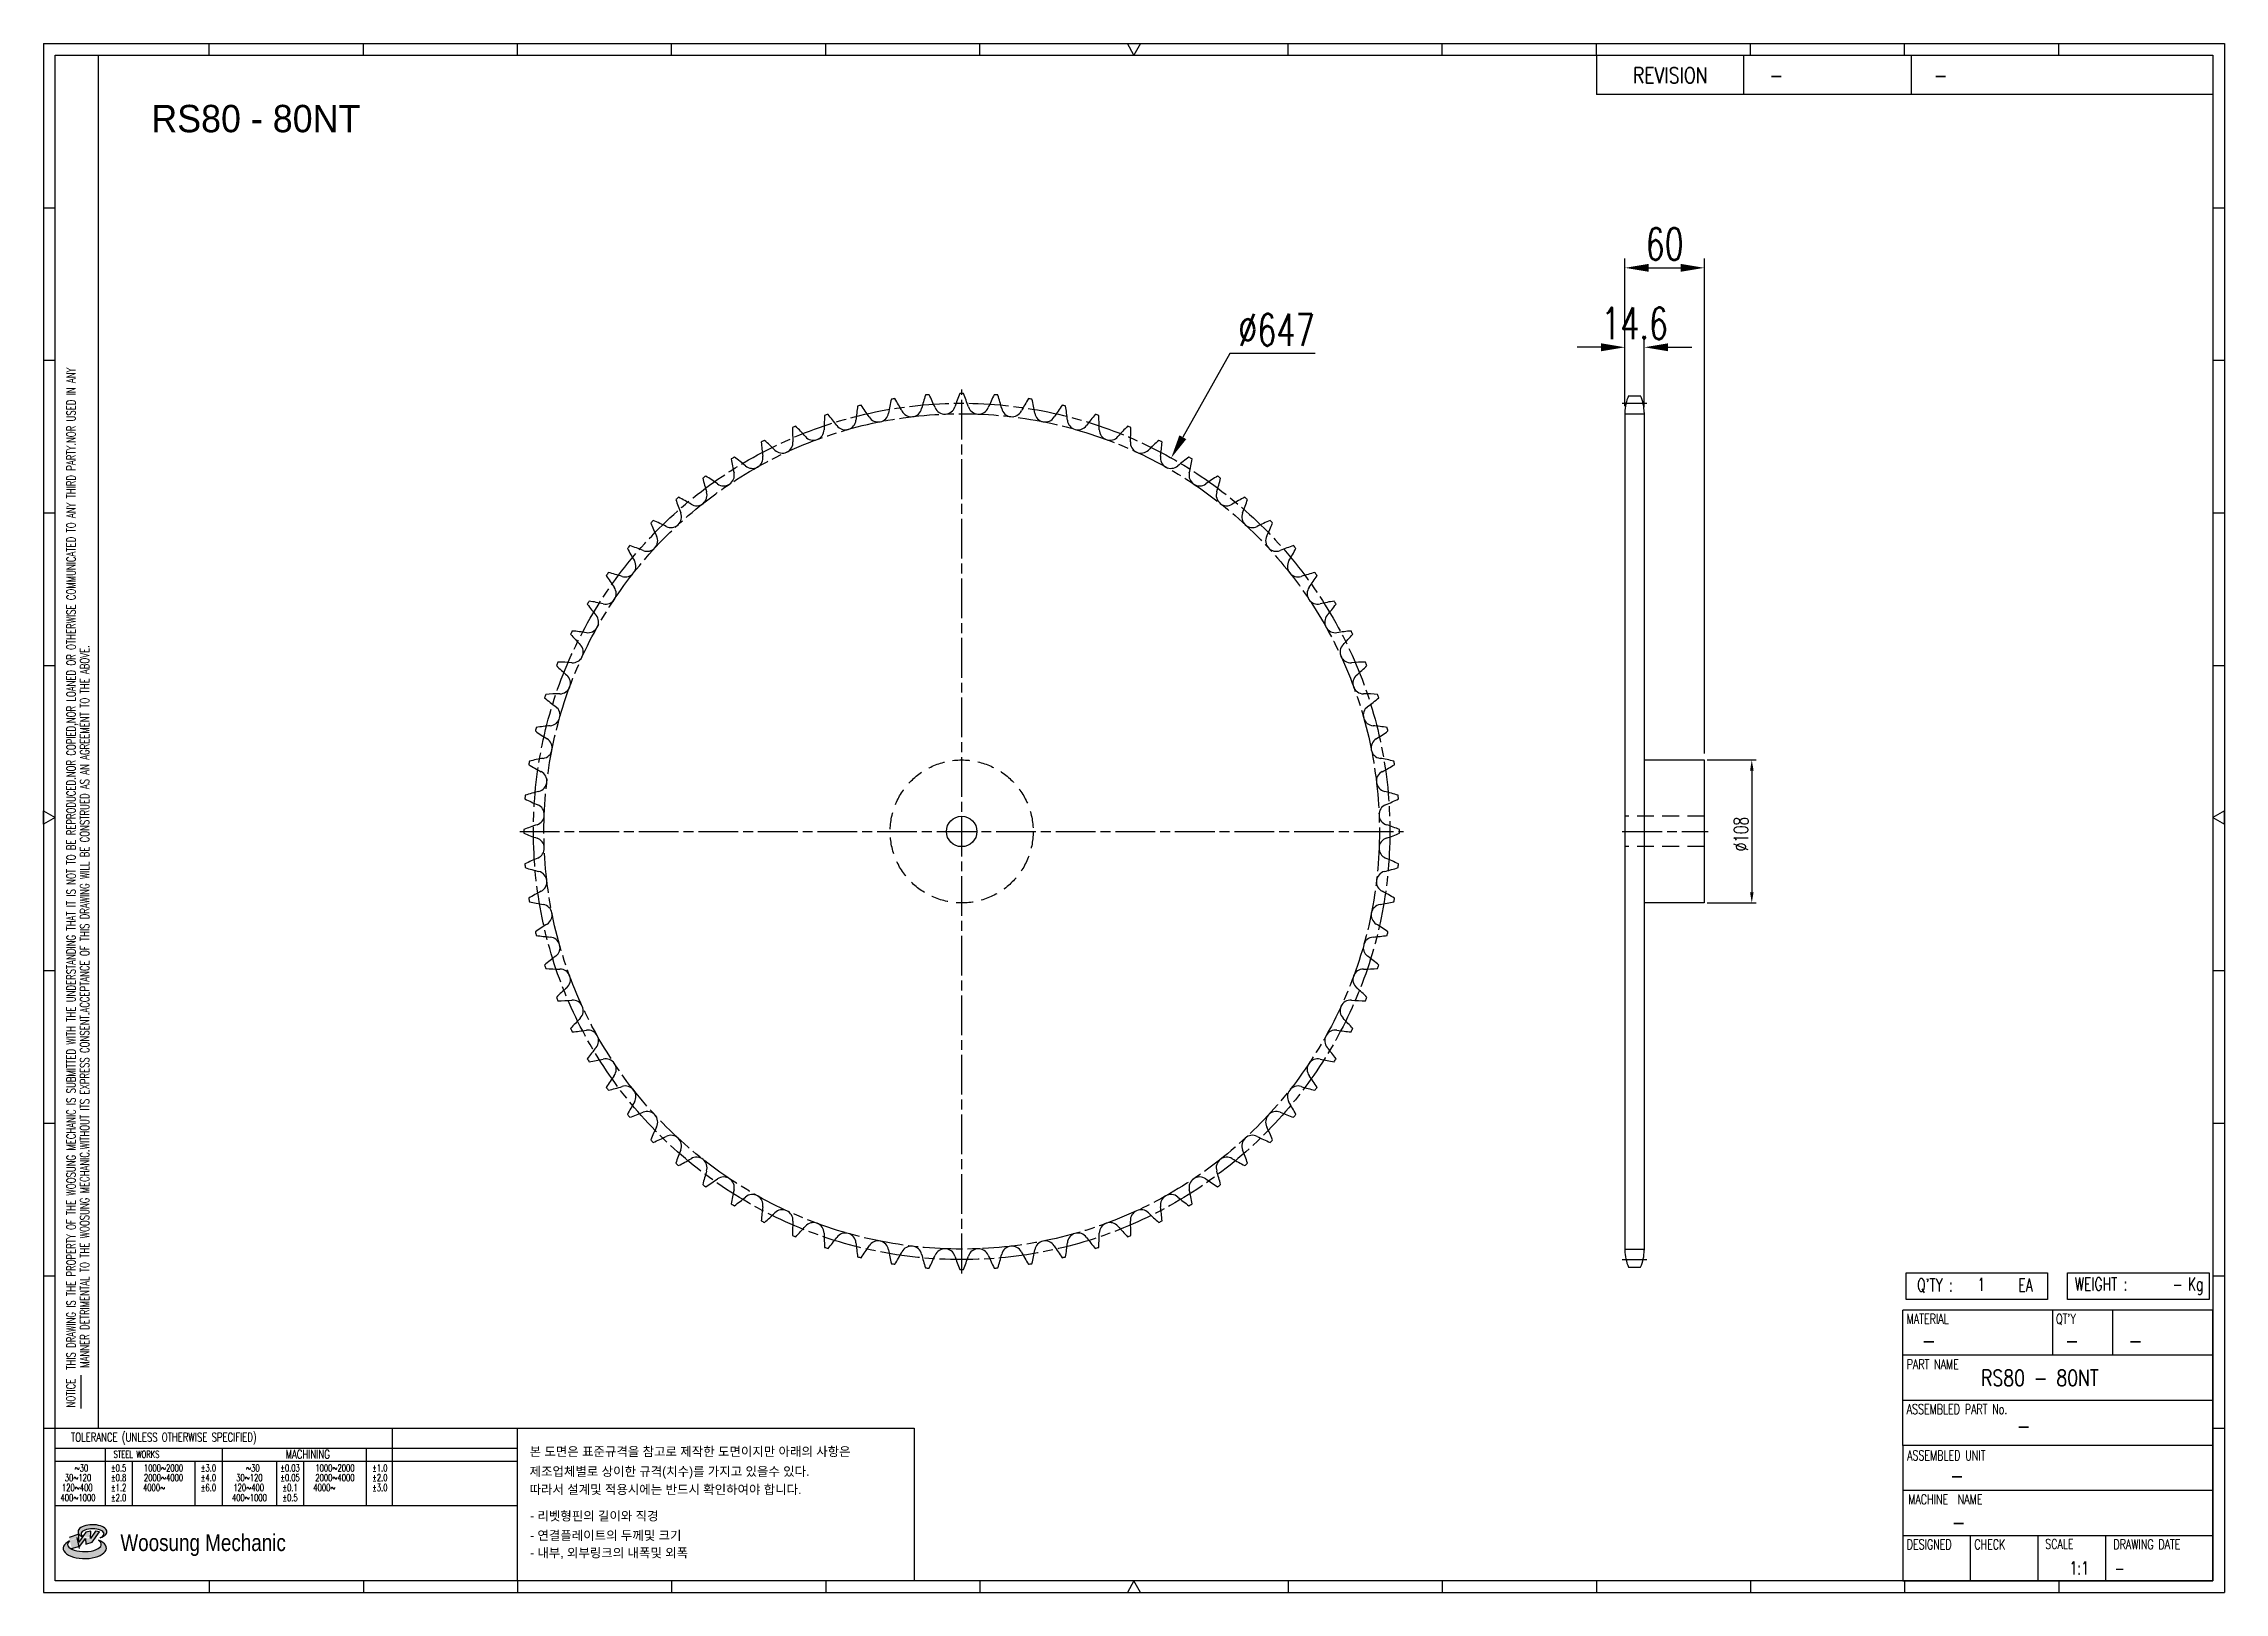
# Model space of a CAD drawing. Header units: millimetres. Extents: x 26814 to 28462, y 33 to 1203.
import ezdxf
from ezdxf.enums import TextEntityAlignment as Align

# ---------------------------------------------------------------- set-up
doc = ezdxf.new("R2010")
doc.units = ezdxf.units.MM
for name, pattern in [('AM_ISO08W050', [18, 12, -1.5, 3, -1.5]), ('AM_ISO08W050x2', [9, 6, -0.75, 1.5, -0.75]), ('HIDDEN', [9.525, 6.35, -3.175])]:
    doc.linetypes.add(name, pattern=pattern)
doc.layers.get('Defpoints').update_dxf_attribs({"color": 80})
doc.layers.add('CL2', color=4, linetype='AM_ISO08W050', lineweight=25)
for name, color, linetype in [('HL', 2, 'HIDDEN'), ('LOGO', 7, 'Continuous'), ('S-DIM', 7, 'Continuous'), ('TITLE', 7, 'Continuous')]:
    doc.layers.add(name, color=color, linetype=linetype)
doc.styles.add('HAN', font='ROMANS.shx', dxfattribs={"width": 0.7, "bigfont": 'whgtxt.shx'})
doc.styles.add('HKD_ST2', font='romans.shx', dxfattribs={"width": 0.7, "height": 4, "bigfont": '@extfont2.shx'})
doc.styles.add('HSG', font='SIMPLEX.shx', dxfattribs={"width": 0.7, "bigfont": 'HSG.shx'})
doc.styles.add('MtXpl_', font='Gulim.ttf')
doc.styles.add('SLDTEXTSTYLE4', font='arial.ttf', dxfattribs={"width": 0.8})
doc.dimstyles.new('APP23', dxfattribs={"dimscale": 4.5, "dimtxt": 2.4, "dimasz": 1.8, "dimexe": 0.7, "dimexo": 0.5, "dimgap": 0.6, "dimtad": 1, "dimtoh": 1, "dimdec": 1, "dimrnd": 0.01, "dimzin": 9, "dimdsep": 46, "dimtxsty": 'HSG', "dimcen": 0, "dimclrd": 1, "dimclre": 1, "dimclrt": 256, "dimazin": 2, "dimtp": 1, "dimtm": 1, "dimtfac": 0.5, "dimtdec": 1, "dimtix": 1, "dimtofl": 0, "dimtmove": 0, "dimatfit": 3, "dimfxl": 0, "dimtvp": 1, "dimtolj": 2, "dimlwd": -1, "dimlwe": -1, "dimarcsym": 0})
doc.dimstyles.new('APP36', dxfattribs={"dimscale": 10, "dimtxt": 2.4, "dimasz": 1.8, "dimexe": 0.7, "dimexo": 0.5, "dimgap": 0.6, "dimtad": 1, "dimtoh": 1, "dimdec": 1, "dimrnd": 0.01, "dimzin": 9, "dimdsep": 46, "dimtxsty": 'HSG', "dimcen": 0, "dimclrd": 1, "dimclre": 1, "dimclrt": 256, "dimazin": 2, "dimtp": 1, "dimtm": 1, "dimtfac": 0.5, "dimtdec": 1, "dimtofl": 0, "dimtmove": 0, "dimatfit": 3, "dimfxl": 0, "dimtvp": 1, "dimtolj": 2, "dimlwd": -1, "dimlwe": -1, "dimarcsym": 0})

# ---------------------------------------------------------------- blocks, each defined once
blk = doc.blocks.new('MASTER')
at = {"layer": 'LOGO'}
h = blk.add_hatch(color=10, dxfattribs=at)
h.paths.add_polyline_path([(1.544, 35.177), (1.554, 34.966), (1.779, 35.034), (2.054, 35.422), (1.908, 35.446), (1.728, 35.167), (1.741, 35.439), (1.547, 35.405), (1.292, 35.041), (1.295, 35.33), (0.943, 35.208), (1.03, 34.8), (1.336, 34.885)])
edge = h.paths.add_edge_path()
edge.add_ellipse((1.795, 35.421), major_axis=(-0.53, 0), ratio=0.487785, start_angle=122.36065, end_angle=403.39574)
edge.add_line((1.411, 35.244), (1.419, 35.261))
edge.add_ellipse((1.798, 35.344), major_axis=(-0.423, 0), ratio=0.444396, start_angle=131.58977, end_angle=386.19408, ccw=False)
edge = h.paths.add_edge_path()
edge.add_ellipse((1.512, 34.815), major_axis=(-0.793, 0), ratio=0.480113, start_angle=314.67633, end_angle=590.85213)
edge.add_ellipse((1.501, 34.958), major_axis=(-0.62, 0), ratio=0.43311, start_angle=331.7024, end_angle=574.42495, ccw=False)
at = {"color": 140}
for p, q in [((0, 90.118), (80.15, 90.118)), ((0, 90.118), (0, 33.191)), ((80.15, 90.118), (80.15, 33.191)), ((57.068, 89.693), (57.068, 88.246)), ((62.47, 89.693), (62.47, 88.246)), ((68.635, 89.693), (68.635, 88.246)), ((79.725, 88.246), (57.068, 88.246)), ((68.449, 43.961), (68.449, 44.936)), ((68.449, 44.936), (73.654, 44.936)), ((73.654, 44.936), (73.654, 43.961)), ((74.39, 43.961), (74.39, 44.936)), ((74.39, 44.936), (79.595, 44.936)), ((79.595, 44.936), (79.595, 43.961)), ((68.336, 38.59), (68.336, 43.563)), ((79.725, 43.563), (68.336, 43.563)), ((73.654, 43.961), (68.449, 43.961)), ((73.827, 43.563), (73.827, 41.905)), ((79.595, 43.961), (74.39, 43.961)), ((76.037, 43.563), (76.037, 41.905)), ((79.725, 38.59), (79.725, 43.563)), ((79.725, 41.905), (68.336, 41.905)), ((79.725, 40.248), (68.336, 40.248)), ((68.336, 38.59), (68.336, 33.616)), ((79.725, 38.59), (68.336, 38.59)), ((79.725, 33.616), (79.725, 38.59)), ((79.725, 36.932), (68.336, 36.932)), ((79.725, 35.274), (68.336, 35.274)), ((70.822, 33.616), (70.822, 35.274)), ((73.309, 33.616), (73.309, 35.274)), ((75.796, 33.616), (75.796, 35.274)), ((0, 33.191), (80.15, 33.191)), ((68.336, 33.616), (79.725, 33.616))]:
    blk.add_line(p, q, dxfattribs=at)
for p, q in [((6.089, 89.693), (6.089, 90.118)), ((11.753, 89.693), (11.753, 90.118)), ((17.418, 89.693), (17.418, 90.118)), ((23.082, 89.693), (23.082, 90.118)), ((28.746, 89.693), (28.746, 90.118)), ((34.411, 89.693), (34.411, 90.118)), ((45.739, 89.693), (45.739, 90.118)), ((51.404, 89.693), (51.404, 90.118)), ((57.068, 89.693), (57.068, 90.118)), ((62.732, 89.693), (62.732, 90.118)), ((68.397, 89.693), (68.397, 90.118)), ((74.061, 89.693), (74.061, 90.118)), ((0, 84.085), (0.425, 84.085)), ((79.725, 84.085), (80.15, 84.085)), ((0, 78.478), (0.425, 78.478)), ((79.725, 78.478), (80.15, 78.478)), ((0, 72.87), (0.425, 72.87)), ((79.725, 72.87), (80.15, 72.87)), ((0, 67.262), (0.425, 67.262)), ((79.725, 67.262), (80.15, 67.262)), ((0, 56.047), (0.425, 56.047)), ((79.725, 56.047), (80.15, 56.047)), ((0, 50.439), (0.425, 50.439)), ((79.725, 50.439), (80.15, 50.439)), ((0, 44.832), (0.425, 44.832)), ((79.725, 44.832), (80.15, 44.832)), ((1.377, 39.947), (1.377, 41.174)), ((0, 39.224), (0.425, 39.224)), ((79.725, 39.224), (80.15, 39.224)), ((6.089, 33.616), (6.089, 33.191)), ((11.753, 33.616), (11.753, 33.191)), ((17.418, 33.616), (17.418, 33.191)), ((23.082, 33.616), (23.082, 33.191)), ((28.746, 33.616), (28.746, 33.191)), ((34.411, 33.616), (34.411, 33.191)), ((45.739, 33.616), (45.739, 33.191)), ((51.404, 33.616), (51.404, 33.191)), ((57.068, 33.616), (57.068, 33.191)), ((62.732, 33.616), (62.732, 33.191)), ((68.397, 33.616), (68.397, 33.191)), ((74.061, 33.616), (74.061, 33.191))]:
    blk.add_line(p, q)
at = {"color": 2}
for p, q in [((2.017, 39.224), (2.017, 89.693)), ((0.425, 39.224), (17.418, 39.224)), ((0.425, 38.487), (17.418, 38.487)), ((2.257, 38.487), (2.257, 36.382)), ((6.557, 38.5), (6.557, 36.382)), ((11.857, 38.487), (11.857, 36.382)), ((12.816, 39.224), (12.816, 36.382)), ((17.418, 33.616), (17.418, 39.224)), ((0.425, 38.012), (17.418, 38.012)), ((3.257, 38.012), (3.257, 36.382)), ((5.557, 38.012), (5.557, 36.382)), ((8.557, 38.012), (8.557, 36.382)), ((9.557, 38.026), (9.557, 36.382)), ((0.425, 36.382), (17.418, 36.382))]:
    blk.add_line(p, q, dxfattribs=at)
for points in [[(40.075, 89.693), (39.83, 90.118), (40.32, 90.118)], [(0.425, 61.679), (0, 61.433), (0, 61.924)], [(79.725, 61.679), (80.15, 61.433), (80.15, 61.924)], [(40.075, 33.616), (39.83, 33.191), (40.32, 33.191)]]:
    blk.add_lwpolyline(points, close=True)
at = {"color": 140}
blk.add_lwpolyline([(0.425, 89.693), (79.725, 89.693), (79.725, 33.616), (0.425, 33.616)], close=True, dxfattribs=at)
at = {"layer": 'LOGO'}
for p, q in [((1.295, 35.33), (0.943, 35.208)), ((1.547, 35.405), (1.292, 35.041)), ((1.292, 35.041), (1.295, 35.33)), ((1.741, 35.439), (1.547, 35.405)), ((1.908, 35.446), (1.728, 35.167)), ((1.728, 35.167), (1.741, 35.439)), ((1.779, 35.034), (2.054, 35.422)), ((2.054, 35.422), (1.908, 35.446)), ((1.03, 34.8), (1.336, 34.885)), ((1.224, 35.208), (1.311, 34.8)), ((1.224, 35.208), (1.224, 35.208)), ((1.336, 34.885), (1.544, 35.177)), ((1.419, 35.261), (1.411, 35.244)), ((1.544, 35.177), (1.554, 34.966)), ((1.554, 34.966), (1.779, 35.034))]:
    blk.add_line(p, q, dxfattribs=at)
for centre, major_axis, ratio, start_param, end_param in [((1.795, 35.421), (-0.53, 0), 0.487785, 2.135596, 7.040584), ((1.798, 35.344), (-0.423, 0), 0.444396, 2.296675, 6.740358), ((1.512, 34.815), (-0.793, 0), 0.480113, 5.492138, 10.312315), ((1.501, 34.958), (-0.62, 0), 0.43311, 5.789299, 10.025607)]:
    blk.add_ellipse(centre, major_axis=major_axis, ratio=ratio, start_param=start_param, end_param=end_param, dxfattribs=at)
for s, height, style, width, p in [('REVISION', 0.5806, 'HAN', 0.8, (58.415, 88.664)), ('-', 0.581, 'HAN', 0.8, (63.426, 88.664)), ('-', 0.581, 'HAN', 0.8, (69.468, 88.664)), ("Q'TY : ", 0.4746, 'HKD_ST2', 0.7, (68.857, 44.253)), ('1', 0.475, 'HKD_ST2', 0.7, (71.071, 44.275)), ('EA', 0.4746, 'HKD_ST2', 0.7, (72.578, 44.253)), ('WEIGHT : ', 0.4746, 'HKD_ST2', 0.7, (74.65, 44.286)), ('Kg', 0.4746, 'HKD_ST2', 0.7, (78.807, 44.286)), ('-', 0.581, 'HAN', 0.8, (69.029, 42.157)), ('-', 0.581, 'HAN', 0.8, (74.289, 42.157)), ('-', 0.581, 'HAN', 0.8, (76.623, 42.157)), ('-', 0.581, 'HAN', 0.8, (72.515, 39.013)), ('-', 0.581, 'HAN', 0.8, (70.067, 37.189)), ('-', 0.581, 'HAN', 0.8, (70.126, 35.48)), ('1:1', 0.4746, 'HKD_ST2', 0.7, (74.458, 33.848)), ('-', 0.475, 'HKD_ST2', 0.7, (76.112, 33.837))]:
    blk.add_text(s, height=height, dxfattribs=dict(style=style, width=width)).set_placement(p)
at = {"color": 6, "style": 'HKD_ST2', "width": 0.7}
for s, p in [(' THIS DRAWING IS THE PROPERTY OF THE WOOSUNG MECHANIC IS SUBMITTED WITH THE UNDERSTANDING THAT IT IS NOT TO BE REPRODUCED.NOR COPIED,NOR LOANED OR OTHERWISE COMMUNICATED TO ANY THIRD PARTY.NOR USED IN ANY', (1.173, 41.217)), ('MANNER DETRIMENTAL TO THE WOOSUNG MECHANIC.WITHOUT ITS EXPRESS CONSENT.ACCEPTANCE OF THIS DRAWING WILL BE CONSTRUED AS AN AGREEMENT TO THE ABOVE.', (1.672, 41.447))]:
    blk.add_text(s, height=0.326266, rotation=90, dxfattribs=at).set_placement(p)
at = {"style": 'HKD_ST2', "width": 0.7}
blk.add_text('-', height=0.475, dxfattribs=at).set_placement((78.613, 44.286), align=Align.RIGHT)
at = {"color": 254, "style": 'HKD_ST2', "width": 0.7}
for s, height, p in [('MATERIAL', 0.3651, (68.474, 43.425)), ("QT'Y", 0.3651, (73.965, 43.425)), ('PART NAME', 0.3651, (68.474, 41.756)), ('ASSEMBLED PART No.', 0.36511, (68.474, 40.109)), ('ASSEMBLED UNIT', 0.36511, (68.49, 38.408)), ('MACHINE  NAME', 0.36511, (68.532, 36.794)), ('DESIGNED', 0.3651, (68.474, 35.136)), ('CHECK', 0.3651, (70.961, 35.136)), ('SCALE', 0.3651, (73.566, 35.153)), ('DRAWING DATE', 0.36511, (76.071, 35.141))]:
    blk.add_text(s, height=height, dxfattribs=at).set_placement(p, align=Align.TOP_LEFT)
at = {"style": 'HKD_ST2', "width": 0.7}
blk.add_text('NOTICE', height=0.3263, rotation=90, dxfattribs=at).set_placement((1.163, 39.988))
blk.add_text('TOLERANCE (UNLESS OTHERWISE SPECIFIED)', height=0.32627, dxfattribs=at).set_placement((4.417, 38.896), align=Align.MIDDLE_CENTER)
at = {"color": 4, "style": 'HKD_ST2', "width": 0.7}
for s, height, p in [('%%12630', 0.261, (1.389, 37.762)), ('1000%%1262000', 0.26101, (4.407, 37.762)), ('%%12630', 0.261, (7.689, 37.762)), ('1000%%1262000', 0.26101, (10.707, 37.762)), ('120%%126400', 0.26101, (1.237, 37.045)), ('30%%126120', 0.261, (1.263, 37.411)), ('4000%%126', 0.261, (4.061, 37.045)), ('2000%%1264000', 0.26101, (4.407, 37.411)), ('120%%126400', 0.26101, (7.537, 37.045)), ('30%%126120', 0.261, (7.563, 37.411)), ('4000%%126', 0.261, (10.321, 37.045)), ('2000%%1264000', 0.26101, (10.707, 37.411)), ('400%%1261000', 0.26101, (1.263, 36.67)), ('400%%1261000', 0.26101, (7.563, 36.67))]:
    blk.add_text(s, height=height, dxfattribs=at).set_placement(p, align=Align.MIDDLE_CENTER)
for s, height, p in [('%%P0.5', 0.261, (2.757, 37.762)), ('STEEL WORKS', 0.26101, (3.416, 38.268)), ('%%P3.0', 0.261, (6.057, 37.762)), ('%%P0.03', 0.261, (9.057, 37.762)), ('MACHINING', 0.3263, (9.707, 38.27)), ('%%P1.0', 0.261, (12.357, 37.762)), ('%%P0.8', 0.261, (2.757, 37.411)), ('%%P1.2', 0.261, (2.757, 37.045)), ('%%P4.0', 0.261, (6.057, 37.411)), ('%%P6.0', 0.261, (6.057, 37.045)), ('%%P0.05', 0.261, (9.057, 37.411)), ('%%P0.1', 0.261, (9.057, 37.045)), ('%%P2.0', 0.261, (12.357, 37.411)), ('%%P3.0', 0.261, (12.357, 37.045)), ('%%P2.0', 0.261, (2.757, 36.67)), ('%%P0.5', 0.261, (9.057, 36.67))]:
    blk.add_text(s, height=height, dxfattribs=at).set_placement(p, align=Align.MIDDLE)
at = {"color": 1, "style": 'SLDTEXTSTYLE4', "width": 0.8}
blk.add_text('Woosung Mechanic', height=0.61957, dxfattribs=at).set_placement((2.822, 34.711))
blk = doc.blocks.new('*D3')
at = {"layer": 'Defpoints', "color": 0, "transparency": 16777216}
for p in [(28023.4, 973.3), (28008.8, 923.9), (28023.4, 923.1)]:
    blk.add_point(p, dxfattribs=at)
at = {"layer": 'S-DIM', "color": 1, "transparency": 16777216}
for p, q in [((27990.8, 973.3), (27972.8, 973.3)), ((28008.8, 928.9), (28008.8, 980.3)), ((28023.4, 928.1), (28023.4, 980.3)), ((28041.4, 973.3), (28059.4, 973.3))]:
    blk.add_line(p, q, dxfattribs=at)
for points in [[(27990.8, 976.3), (27990.8, 970.3), (28008.8, 973.3)], [(28041.4, 976.3), (28041.4, 970.3), (28023.4, 973.3)]]:
    blk.add_solid(points, dxfattribs=at)
at = {"layer": 'S-DIM', "transparency": 16777216, "insert": (28016.1, 991.3), "char_height": 24, "attachment_point": 5, "style": 'HSG'}
blk.add_mtext('\\A2;14.6', dxfattribs=at)
blk = doc.blocks.new('*D4')
at = {"layer": 'Defpoints', "color": 0, "transparency": 16777216}
for p in [(28068.8, 1033.3), (28008.8, 923.9), (28068.8, 661.5)]:
    blk.add_point(p, dxfattribs=at)
at = {"layer": 'S-DIM', "color": 1, "transparency": 16777216}
for p, q in [((28008.8, 928.9), (28008.8, 1040.3)), ((28068.8, 666.5), (28068.8, 1040.3)), ((28026.8, 1033.3), (28050.8, 1033.3))]:
    blk.add_line(p, q, dxfattribs=at)
for points in [[(28026.8, 1036.3), (28026.8, 1030.3), (28008.8, 1033.3)], [(28050.8, 1036.3), (28050.8, 1030.3), (28068.8, 1033.3)]]:
    blk.add_solid(points, dxfattribs=at)
at = {"layer": 'S-DIM', "transparency": 16777216, "insert": (28038.8, 1051.3), "char_height": 24, "attachment_point": 5, "style": 'HSG'}
blk.add_mtext('\\A2;60', dxfattribs=at)
blk = doc.blocks.new('*D5')
at = {"layer": 'Defpoints', "color": 0, "transparency": 16777216}
for p in [(27666, 889.6), (27349.5, 325.4)]:
    blk.add_point(p, dxfattribs=at)
at = {"layer": 'S-DIM', "color": 1, "transparency": 16777216}
for p, q in [((27710.3, 968.5), (27674.8, 905.3)), ((27774.7, 968.5), (27710.3, 968.5))]:
    blk.add_line(p, q, dxfattribs=at)
blk.add_solid([(27672.2, 906.8), (27677.4, 903.9), (27666, 889.6)], dxfattribs=at)
at = {"layer": 'S-DIM', "transparency": 16777216, "insert": (27745.5, 986.5), "char_height": 24, "attachment_point": 5, "style": 'HSG'}
blk.add_mtext('\\A2;∅647', dxfattribs=at)
blk = doc.blocks.new('*D2')
at = {"layer": 'Defpoints', "color": 0, "transparency": 16777216}
for p in [(28068.8, 661.5), (28068.8, 553.5), (28104.6, 553.5)]:
    blk.add_point(p, dxfattribs=at)
at = {"layer": 'S-DIM', "color": 1, "transparency": 16777216}
for p, q in [((28071, 661.5), (28107.8, 661.5)), ((28104.6, 653.4), (28104.6, 561.6)), ((28071, 553.5), (28107.8, 553.5))]:
    blk.add_line(p, q, dxfattribs=at)
for points in [[(28103.3, 653.4), (28106, 653.4), (28104.6, 661.5)], [(28103.3, 561.6), (28106, 561.6), (28104.6, 553.5)]]:
    blk.add_solid(points, dxfattribs=at)
at = {"layer": 'S-DIM', "transparency": 16777216, "insert": (28096.5, 605.5), "char_height": 10.8, "attachment_point": 5, "rotation": 90, "style": 'HSG'}
blk.add_mtext('\\A2;%%c108', dxfattribs=at)

msp = doc.modelspace()

# ---------------------------------------------------------------- linework, layer by layer
for p, q in [((28008.76, 923.9), (28008.76, 291.11)), ((28011.56, 936.6), (28020.56, 936.6)), ((28023.36, 923.9), (28023.36, 291.11)), ((28023.36, 661.51), (28068.76, 661.51)), ((28068.76, 661.51), (28068.76, 553.51)), ((28068.76, 553.51), (28023.36, 553.51)), ((28011.56, 278.41), (28020.56, 278.41))]:
    msp.add_line(p, q)
at = {"color": 140}
msp.add_lwpolyline([(27172.21, 156.61), (27471.89, 156.61), (27471.89, 41.35), (27172.21, 41.35)], close=True, dxfattribs=at)
msp.add_circle((27507.73, 607.51), 11.5)
for centre, radius, start, end in [((27507.73, 607.51), 330.86, 107.76211, 108.23789), ((27287.52, 821.64), 156.26, 36.3125, 40.24475), ((27583.6, 905.14), 156.26, 171.25525, 175.1875), ((27507.73, 607.51), 330.86, 103.26211, 103.73789), ((27305, 838.26), 156.26, 31.8125, 35.74475), ((27444.6, 924.86), 8.02, 211.8125, 350.6875), ((27606.71, 898.27), 156.26, 166.75525, 170.6875), ((27507.73, 607.51), 330.86, 98.76211, 99.23789), ((27323.73, 853.45), 156.26, 27.3125, 31.24475), ((27469.69, 928.83), 8.02, 207.3125, 346.1875), ((27629.22, 889.61), 156.26, 162.25525, 166.1875), ((27507.73, 607.51), 330.86, 94.26211, 94.73789), ((27343.59, 867.13), 156.26, 22.8125, 26.74475), ((27495.02, 930.82), 8.02, 202.8125, 341.6875), ((27650.98, 879.21), 156.26, 157.75525, 161.6875), ((27507.73, 607.51), 330.86, 89.76211, 90.23789), ((27364.47, 879.21), 156.26, 18.3125, 22.24475), ((27520.43, 930.82), 8.02, 198.3125, 337.1875), ((27671.86, 867.13), 156.26, 153.25525, 157.1875), ((27507.73, 607.51), 330.86, 85.26211, 85.73789), ((27386.23, 889.61), 156.26, 13.8125, 17.74475), ((27545.76, 928.83), 8.02, 193.8125, 332.6875), ((27691.72, 853.45), 156.26, 148.75525, 152.6875), ((27507.73, 607.51), 330.86, 80.76211, 81.23789), ((27408.74, 898.27), 156.26, 9.3125, 13.24475), ((27570.85, 924.86), 8.02, 189.3125, 328.1875), ((27710.45, 838.26), 156.26, 144.25525, 148.1875), ((27507.73, 607.51), 330.86, 76.26211, 76.73789), ((27431.85, 905.14), 156.26, 4.8125, 8.74475), ((27727.93, 821.64), 156.26, 139.75525, 143.6875), ((27507.73, 607.51), 330.86, 71.76211, 72.23789), ((28038.96, 923.9), 30.2, 155.13196, 180), ((27993.16, 923.9), 30.2, 0, 24.86804), ((27507.73, 607.51), 330.86, 112.26211, 112.73789), ((27536.1, 913.35), 156.26, 180.25525, 184.1875), ((27271.4, 803.7), 156.26, 40.8125, 44.74475), ((27395.73, 911.07), 8.02, 220.8125, 359.6875), ((27560.01, 910.18), 156.26, 175.75525, 179.6875), ((27419.9, 918.92), 8.02, 216.3125, 355.1875), ((27595.55, 918.92), 8.02, 184.8125, 323.6875), ((27455.44, 910.18), 156.26, 0.3125, 4.24475), ((27619.72, 911.07), 8.02, 180.3125, 319.1875), ((27744.05, 803.7), 156.26, 135.25525, 139.1875), ((27507.73, 607.51), 330.86, 67.26211, 67.73789), ((27479.35, 913.35), 156.26, 355.8125, 359.74475), ((27507.73, 607.51), 330.86, 121.26211, 121.73789), ((27243.62, 764.32), 156.26, 49.8125, 53.74475), ((27349.62, 889.82), 8.02, 229.8125, 8.6875), ((27507.73, 607.51), 330.86, 116.76211, 117.23789), ((27512.02, 914.63), 156.26, 184.75525, 188.6875), ((27256.73, 784.56), 156.26, 45.3125, 49.24475), ((27372.26, 901.35), 8.02, 225.3125, 4.1875), ((27643.19, 901.35), 8.02, 175.8125, 314.6875), ((27758.72, 784.56), 156.26, 130.75525, 134.6875), ((27507.73, 607.51), 330.86, 62.76211, 63.23789), ((27665.83, 889.82), 8.02, 171.3125, 310.1875), ((27503.43, 914.63), 156.26, 351.3125, 355.24475), ((27771.83, 764.32), 156.26, 126.25525, 130.1875), ((27507.73, 607.51), 330.86, 58.26211, 58.73789), ((27507.73, 607.51), 330.86, 125.76211, 126.23789), ((27463.92, 911.52), 156.26, 193.75525, 197.6875), ((27232.13, 743.11), 156.26, 54.3125, 58.24475), ((27327.96, 876.54), 8.02, 234.3125, 13.1875), ((27487.91, 914.02), 156.26, 189.25525, 193.1875), ((27687.49, 876.54), 8.02, 166.8125, 305.6875), ((27527.54, 914.02), 156.26, 346.8125, 350.74475), ((27783.32, 743.11), 156.26, 121.75525, 125.6875), ((27551.53, 911.52), 156.26, 342.3125, 346.24475), ((27507.73, 607.51), 330.86, 53.76211, 54.23789), ((27507.73, 607.51), 330.86, 130.26211, 130.73789), ((27440.2, 907.15), 156.26, 198.25525, 202.1875), ((27222.34, 721.07), 156.26, 58.8125, 62.74475), ((27307.41, 861.61), 8.02, 238.8125, 17.6875), ((27708.04, 861.61), 8.02, 162.3125, 301.1875), ((27793.11, 721.07), 156.26, 117.25525, 121.1875), ((27575.25, 907.15), 156.26, 337.8125, 341.74475), ((27507.73, 607.51), 330.86, 49.26211, 49.73789), ((27507.73, 607.51), 330.86, 134.76211, 135.23789), ((27416.9, 900.93), 156.26, 202.75525, 206.6875), ((27214.31, 698.33), 156.26, 63.3125, 67.24475), ((27288.09, 845.11), 8.02, 243.3125, 22.1875), ((27727.36, 845.11), 8.02, 157.8125, 296.6875), ((27801.14, 698.33), 156.26, 112.75525, 116.6875), ((27598.55, 900.93), 156.26, 333.3125, 337.24475), ((27507.73, 607.51), 330.86, 44.76211, 45.23789), ((27270.12, 827.14), 8.02, 247.8125, 26.6875), ((27745.33, 827.14), 8.02, 153.3125, 292.1875), ((27253.62, 807.82), 8.02, 252.3125, 31.1875), ((27507.73, 607.51), 330.86, 139.26211, 139.73789), ((27394.16, 892.89), 156.26, 207.25525, 211.1875), ((27208.09, 675.03), 156.26, 67.8125, 71.74475), ((27807.36, 675.03), 156.26, 108.25525, 112.1875), ((27761.83, 807.82), 8.02, 148.8125, 287.6875), ((27621.29, 892.89), 156.26, 328.8125, 332.74475), ((27507.73, 607.51), 330.86, 40.26211, 40.73789), ((27238.69, 787.27), 8.02, 256.8125, 35.6875), ((27507.73, 607.51), 330.86, 143.76211, 144.23789), ((27372.12, 883.11), 156.26, 211.75525, 215.6875), ((27203.71, 651.31), 156.26, 72.3125, 76.24475), ((27811.74, 651.31), 156.26, 103.75525, 107.6875), ((27776.76, 787.27), 8.02, 144.3125, 283.1875), ((27643.33, 883.11), 156.26, 324.3125, 328.24475), ((27507.73, 607.51), 330.86, 35.76211, 36.23789), ((27507.73, 607.51), 330.86, 148.26211, 148.73789), ((27350.91, 871.62), 156.26, 216.25525, 220.1875), ((27201.21, 627.32), 156.26, 76.8125, 80.74475), ((27814.24, 627.32), 156.26, 99.25525, 103.1875), ((27664.54, 871.62), 156.26, 319.8125, 323.74475), ((27507.73, 607.51), 330.86, 31.26211, 31.73789), ((27507.73, 607.51), 330.86, 152.76211, 153.23789), ((27200.6, 603.21), 156.26, 81.3125, 85.24475), ((27225.42, 765.61), 8.02, 261.3125, 40.1875), ((27790.04, 765.61), 8.02, 139.8125, 278.6875), ((27814.85, 603.21), 156.26, 94.75525, 98.6875), ((27507.73, 607.51), 330.86, 26.76211, 27.23789), ((27330.68, 858.5), 156.26, 220.75525, 224.6875), ((27213.88, 742.97), 8.02, 265.8125, 44.6875), ((27801.57, 742.97), 8.02, 135.3125, 274.1875), ((27684.77, 858.5), 156.26, 315.3125, 319.24475), ((27507.73, 607.51), 330.86, 157.26211, 157.73789), ((27311.53, 843.83), 156.26, 225.25525, 229.1875), ((27201.89, 579.13), 156.26, 85.8125, 89.74475), ((27204.16, 719.5), 8.02, 270.3125, 49.1875), ((27813.56, 579.13), 156.26, 90.25525, 94.1875), ((27811.29, 719.5), 8.02, 130.8125, 269.6875), ((27703.92, 843.83), 156.26, 310.8125, 314.74475), ((27507.73, 607.51), 330.86, 22.26211, 22.73789), ((27507.73, 607.51), 330.86, 161.76211, 162.23789), ((27293.59, 827.71), 156.26, 229.75525, 233.6875), ((27205.06, 555.22), 156.26, 90.3125, 94.24475), ((27810.4, 555.22), 156.26, 85.75525, 89.6875), ((27721.86, 827.71), 156.26, 306.3125, 310.24475), ((27507.73, 607.51), 330.86, 17.76211, 18.23789), ((27196.31, 695.34), 8.02, 274.8125, 53.6875), ((27819.14, 695.34), 8.02, 126.3125, 265.1875), ((27507.73, 607.51), 330.86, 166.26211, 166.73789), ((27276.98, 810.23), 156.26, 234.25525, 238.1875), ((27210.09, 531.64), 156.26, 94.8125, 98.74475), ((27190.38, 670.63), 8.02, 279.3125, 58.1875), ((27825.07, 670.63), 8.02, 121.8125, 260.6875), ((27805.36, 531.64), 156.26, 81.25525, 85.1875), ((27738.48, 810.23), 156.26, 301.8125, 305.74475), ((27507.73, 607.51), 330.86, 13.26211, 13.73789), ((27507.73, 607.51), 330.86, 170.76211, 171.23789), ((27216.96, 508.52), 156.26, 99.3125, 103.24475), ((27798.49, 508.52), 156.26, 76.75525, 80.6875), ((27507.73, 607.51), 330.86, 8.76211, 9.23789), ((27261.78, 791.5), 156.26, 238.75525, 242.6875), ((27186.4, 645.54), 8.02, 283.8125, 62.6875), ((27829.05, 645.54), 8.02, 117.3125, 256.1875), ((27753.67, 791.5), 156.26, 297.3125, 301.24475), ((27507.73, 607.51), 330.86, 175.26211, 175.73789), ((27248.1, 771.64), 156.26, 243.25525, 247.1875), ((27225.62, 486.01), 156.26, 103.8125, 107.74475), ((27184.41, 620.21), 8.02, 288.3125, 67.1875), ((27831.04, 620.21), 8.02, 112.8125, 251.6875), ((27789.83, 486.01), 156.26, 72.25525, 76.1875), ((27767.35, 771.64), 156.26, 292.8125, 296.74475), ((27507.73, 607.51), 330.86, 4.26211, 4.73789), ((27236.03, 464.25), 156.26, 108.3125, 112.24475), ((27779.43, 464.25), 156.26, 67.75525, 71.6875), ((27507.73, 607.51), 330.86, 179.76211, 180.23789), ((27236.03, 750.76), 156.26, 247.75525, 251.6875), ((27184.41, 594.8), 8.02, 292.8125, 71.6875), ((27831.04, 594.8), 8.02, 108.3125, 247.1875), ((27779.43, 750.76), 156.26, 288.3125, 292.24475), ((27507.73, 607.51), 330.86, 359.76211, 0.23789), ((27248.1, 443.38), 156.26, 112.8125, 116.74475), ((27507.73, 607.51), 330.86, 184.26211, 184.73789), ((27225.62, 729), 156.26, 252.25525, 256.1875), ((27186.4, 569.48), 8.02, 297.3125, 76.1875), ((27829.05, 569.48), 8.02, 103.8125, 242.6875), ((27789.83, 729), 156.26, 283.8125, 287.74475), ((27767.35, 443.38), 156.26, 63.25525, 67.1875), ((27507.73, 607.51), 330.86, 355.26211, 355.73789), ((27261.78, 423.51), 156.26, 117.3125, 121.24475), ((27753.67, 423.51), 156.26, 58.75525, 62.6875), ((27507.73, 607.51), 330.86, 188.76211, 189.23789), ((27216.96, 706.5), 156.26, 256.75525, 260.6875), ((27190.38, 544.38), 8.02, 301.8125, 80.6875), ((27825.07, 544.38), 8.02, 99.3125, 238.1875), ((27798.49, 706.5), 156.26, 279.3125, 283.24475), ((27507.73, 607.51), 330.86, 350.76211, 351.23789), ((27276.98, 404.78), 156.26, 121.8125, 125.74475), ((27507.73, 607.51), 330.86, 193.26211, 193.73789), ((27210.09, 683.38), 156.26, 261.25525, 265.1875), ((27196.31, 519.68), 8.02, 306.3125, 85.1875), ((27819.14, 519.68), 8.02, 94.8125, 233.6875), ((27805.36, 683.38), 156.26, 274.8125, 278.74475), ((27738.48, 404.78), 156.26, 54.25525, 58.1875), ((27507.73, 607.51), 330.86, 346.26211, 346.73789), ((27293.59, 387.3), 156.26, 126.3125, 130.24475), ((27721.86, 387.3), 156.26, 49.75525, 53.6875), ((27507.73, 607.51), 330.86, 197.76211, 198.23789), ((27205.06, 659.79), 156.26, 265.75525, 269.6875), ((27204.16, 495.52), 8.02, 310.8125, 89.6875), ((27811.29, 495.52), 8.02, 90.3125, 229.1875), ((27810.4, 659.79), 156.26, 270.3125, 274.24475), ((27507.73, 607.51), 330.86, 341.76211, 342.23789), ((27311.53, 371.18), 156.26, 130.8125, 134.74475), ((27507.73, 607.51), 330.86, 202.26211, 202.73789), ((27201.89, 635.88), 156.26, 270.25525, 274.1875), ((27213.88, 472.04), 8.02, 315.3125, 94.1875), ((27801.57, 472.04), 8.02, 85.8125, 224.6875), ((27813.56, 635.88), 156.26, 265.8125, 269.74475), ((27703.92, 371.18), 156.26, 45.25525, 49.1875), ((27507.73, 607.51), 330.86, 337.26211, 337.73789), ((27330.68, 356.52), 156.26, 135.3125, 139.24475), ((27684.77, 356.52), 156.26, 40.75525, 44.6875), ((27507.73, 607.51), 330.86, 206.76211, 207.23789), ((27200.6, 611.8), 156.26, 274.75525, 278.6875), ((27225.42, 449.41), 8.02, 319.8125, 98.6875), ((27790.04, 449.41), 8.02, 81.3125, 220.1875), ((27814.85, 611.8), 156.26, 261.3125, 265.24475), ((27507.73, 607.51), 330.86, 332.76211, 333.23789), ((27350.91, 343.4), 156.26, 139.8125, 143.74475), ((27507.73, 607.51), 330.86, 211.26211, 211.73789), ((27201.21, 587.69), 156.26, 279.25525, 283.1875), ((27238.69, 427.74), 8.02, 324.3125, 103.1875), ((27776.76, 427.74), 8.02, 76.8125, 215.6875), ((27814.24, 587.69), 156.26, 256.8125, 260.74475), ((27664.54, 343.4), 156.26, 36.25525, 40.1875), ((27507.73, 607.51), 330.86, 328.26211, 328.73789), ((27372.12, 331.91), 156.26, 144.3125, 148.24475), ((27507.73, 607.51), 330.86, 215.76211, 216.23789), ((27203.71, 563.7), 156.26, 283.75525, 287.6875), ((27253.62, 407.19), 8.02, 328.8125, 107.6875), ((27761.83, 407.19), 8.02, 72.3125, 211.1875), ((27811.74, 563.7), 156.26, 252.3125, 256.24475), ((27643.33, 331.91), 156.26, 31.75525, 35.6875), ((27507.73, 607.51), 330.86, 323.76211, 324.23789), ((27394.16, 322.12), 156.26, 148.8125, 152.74475), ((27270.12, 387.87), 8.02, 333.3125, 112.1875), ((27745.33, 387.87), 8.02, 67.8125, 206.6875), ((27621.29, 322.12), 156.26, 27.25525, 31.1875), ((27507.73, 607.51), 330.86, 220.26211, 220.73789), ((27208.09, 539.99), 156.26, 288.25525, 292.1875), ((27416.9, 314.09), 156.26, 153.3125, 157.24475), ((27598.55, 314.09), 156.26, 22.75525, 26.6875), ((27807.36, 539.99), 156.26, 247.8125, 251.74475), ((27507.73, 607.51), 330.86, 319.26211, 319.73789), ((27507.73, 607.51), 330.86, 224.76211, 225.23789), ((27214.31, 516.68), 156.26, 292.75525, 296.6875), ((27288.09, 369.91), 8.02, 337.8125, 116.6875), ((27440.2, 307.87), 156.26, 157.8125, 161.74475), ((27727.36, 369.91), 8.02, 63.3125, 202.1875), ((27575.25, 307.87), 156.26, 18.25525, 22.1875), ((27801.14, 516.68), 156.26, 243.3125, 247.24475), ((27507.73, 607.51), 330.86, 314.76211, 315.23789), ((27507.73, 607.51), 330.86, 229.26211, 229.73789), ((27222.34, 493.94), 156.26, 297.25525, 301.1875), ((27307.41, 353.41), 8.02, 342.3125, 121.1875), ((27463.92, 303.49), 156.26, 162.3125, 166.24475), ((27327.96, 338.47), 8.02, 346.8125, 125.6875), ((27687.49, 338.47), 8.02, 54.3125, 193.1875), ((27708.04, 353.41), 8.02, 58.8125, 197.6875), ((27551.53, 303.49), 156.26, 13.75525, 17.6875), ((27793.11, 493.94), 156.26, 238.8125, 242.74475), ((27507.73, 607.51), 330.86, 310.26211, 310.73789), ((27507.73, 607.51), 330.86, 233.76211, 234.23789), ((27232.13, 471.9), 156.26, 301.75525, 305.6875), ((27487.91, 300.99), 156.26, 166.8125, 170.74475), ((27243.62, 450.7), 156.26, 306.25525, 310.1875), ((27349.62, 325.2), 8.02, 351.3125, 130.1875), ((27665.83, 325.2), 8.02, 49.8125, 188.6875), ((27771.83, 450.7), 156.26, 229.8125, 233.74475), ((27527.54, 300.99), 156.26, 9.25525, 13.1875), ((27783.32, 471.9), 156.26, 234.3125, 238.24475), ((27507.73, 607.51), 330.86, 305.76211, 306.23789), ((27507.73, 607.51), 330.86, 238.26211, 238.73789), ((27512.02, 300.38), 156.26, 171.3125, 175.24475), ((27507.73, 607.51), 330.86, 242.76211, 243.23789), ((27256.73, 430.46), 156.26, 310.75525, 314.6875), ((27372.26, 313.66), 8.02, 355.8125, 134.6875), ((27536.1, 301.67), 156.26, 175.8125, 179.74475), ((27643.19, 313.66), 8.02, 45.3125, 184.1875), ((27479.35, 301.67), 156.26, 0.25525, 4.1875), ((27758.72, 430.46), 156.26, 225.3125, 229.24475), ((27507.73, 607.51), 330.86, 296.76211, 297.23789), ((27503.43, 300.38), 156.26, 4.75525, 8.6875), ((27507.73, 607.51), 330.86, 301.26211, 301.73789), ((27507.73, 607.51), 330.86, 247.26211, 247.73789), ((27271.4, 411.31), 156.26, 315.25525, 319.1875), ((27395.73, 303.94), 8.02, 0.3125, 139.1875), ((27560.01, 304.84), 156.26, 180.3125, 184.24475), ((27287.52, 393.37), 156.26, 319.75525, 323.6875), ((27419.9, 296.09), 8.02, 4.8125, 143.6875), ((27583.6, 309.87), 156.26, 184.8125, 188.74475), ((27444.6, 290.16), 8.02, 9.3125, 148.1875), ((27570.85, 290.16), 8.02, 31.8125, 170.6875), ((27431.85, 309.87), 156.26, 351.25525, 355.1875), ((27595.55, 296.09), 8.02, 36.3125, 175.1875), ((27727.93, 393.37), 156.26, 216.3125, 220.24475), ((27455.44, 304.84), 156.26, 355.75525, 359.6875), ((27619.72, 303.94), 8.02, 40.8125, 179.6875), ((27744.05, 411.31), 156.26, 220.8125, 224.74475), ((27507.73, 607.51), 330.86, 292.26211, 292.73789), ((27507.73, 607.51), 330.86, 251.76211, 252.23789), ((27507.73, 607.51), 330.86, 256.26211, 256.73789), ((27305, 376.76), 156.26, 324.25525, 328.1875), ((27606.71, 316.74), 156.26, 189.3125, 193.24475), ((27507.73, 607.51), 330.86, 260.76211, 261.23789), ((27323.73, 361.56), 156.26, 328.75525, 332.6875), ((27469.69, 286.18), 8.02, 13.8125, 152.6875), ((27629.22, 325.41), 156.26, 193.8125, 197.74475), ((27343.59, 347.89), 156.26, 333.25525, 337.1875), ((27495.02, 284.19), 8.02, 18.3125, 157.1875), ((27650.98, 335.81), 156.26, 198.3125, 202.24475), ((27364.47, 335.81), 156.26, 337.75525, 341.6875), ((27520.43, 284.19), 8.02, 22.8125, 161.6875), ((27671.86, 347.89), 156.26, 202.8125, 206.74475), ((27386.23, 325.41), 156.26, 342.25525, 346.1875), ((27545.76, 286.18), 8.02, 27.3125, 166.1875), ((27691.72, 361.56), 156.26, 207.3125, 211.24475), ((27507.73, 607.51), 330.86, 278.76211, 279.23789), ((27408.74, 316.74), 156.26, 346.75525, 350.6875), ((27710.45, 376.76), 156.26, 211.8125, 215.74475), ((27507.73, 607.51), 330.86, 283.26211, 283.73789), ((27507.73, 607.51), 330.86, 287.76211, 288.23789), ((28038.96, 291.11), 30.2, 180, 204.86804), ((27993.16, 291.11), 30.2, 335.13196, 0), ((27507.73, 607.51), 330.86, 265.26211, 265.73789), ((27507.73, 607.51), 330.86, 269.76211, 270.23789), ((27507.73, 607.51), 330.86, 274.26211, 274.73789)]:
    msp.add_arc(centre, radius, start, end)
at = {"layer": 'CL2', "linetype": 'AM_ISO08W050x2', "ltscale": 5}
for p, q in [((27507.73, 273.65), (27507.73, 941.36)), ((28006.82, 930.99), (28025.3, 930.99)), ((28008.76, 923.05), (28023.36, 923.05)), ((27173.87, 607.51), (27841.58, 607.51)), ((28006.82, 607.51), (28071.57, 607.51)), ((28006.82, 284.02), (28025.3, 284.02)), ((28008.76, 291.96), (28023.36, 291.96))]:
    msp.add_line(p, q, dxfattribs=at)
for radius in [323.49, 315.55]:
    msp.add_circle((27507.73, 607.51), radius, dxfattribs=at)
at = {"layer": 'HL', "linetype": 'HIDDEN', "ltscale": 2}
for p, q in [((28068.76, 619.01), (28008.76, 619.01)), ((28068.76, 596.01), (28008.76, 596.01))]:
    msp.add_line(p, q, dxfattribs=at)
at = {"layer": 'HL', "ltscale": 2}
msp.add_circle((27507.73, 607.51), 54, dxfattribs=at)

# ---------------------------------------------------------------- block references
at = {"color": 140, "xscale": 20.55434503429597, "yscale": 20.55434503429597, "zscale": 20.55434503429597}
msp.add_blockref('MASTER', (26814.2, -649.61), dxfattribs=at)

# ---------------------------------------------------------------- texts
at = {"style": 'HAN', "width": 0.8}
msp.add_text('RS80 - 80NT', height=11.934, dxfattribs=at).set_placement((28277.82, 188.71))
at = {"color": 140, "style": 'MtXpl_'}
for s, p in [('본 도면은 표준규격을 참고로 제작한 도면이지만 아래의 사항은', (27181.32, 135.61)), ('제조업체별로 상이한 규격(치수)를 가지고 있을수 있다.', (27181.32, 120.61)), ('따라서 설계및 적용시에는 반드시 확인하여야 합니다.', (27181.32, 106.94)), ('- 리벳형핀의 길이와 직경', (27181.7, 86.93)), ('- 연결플레이트의 두께및 크기', (27181.7, 72.25)), ('- 내부, 외부링크의 내폭및 외폭', (27181.7, 59.08))]:
    msp.add_text(s, height=6.8948, dxfattribs=at).set_placement(p)
at = {"layer": 'TITLE', "color": 254, "style": 'MtXpl_'}
msp.add_text('RS80 - 80NT', height=20.6844, dxfattribs=at).set_placement((26895.58, 1135.74))

# ---------------------------------------------------------------- dimensions: what is measured, and where the dimension line sits
at = {"layer": 'S-DIM'}
dim = msp.add_linear_dim(base=(28068.76, 1033.31), p1=(28008.76, 923.9), p2=(28068.76, 661.51), dimstyle='APP36', dxfattribs=at)
dim.commit()
dim.dimension.update_dxf_attribs({"geometry": '*D4', "text_midpoint": (28038.76, 1051.31)})
dim = msp.add_linear_dim(base=(28023.36, 973.31), p1=(28008.76, 923.9), p2=(28023.36, 923.05), dimstyle='APP36', dxfattribs=at)
dim.commit()
dim.dimension.update_dxf_attribs({"geometry": '*D3', "text_midpoint": (28016.06, 973.31), "dimtype": 128})
dim = msp.add_diameter_dim_2p(p1=(27349.45, 325.38), p2=(27666, 889.63), dimstyle='APP36', dxfattribs=at)
dim.commit()
dim.dimension.update_dxf_attribs({"geometry": '*D5', "text_midpoint": (27745.47, 968.54), "dimtype": 131})
dim = msp.add_linear_dim(base=(28104.64, 553.51), p1=(28068.76, 661.51), p2=(28068.76, 553.51), angle=90, text='%%c<>', dimstyle='APP23', dxfattribs=at)
dim.commit()
dim.dimension.update_dxf_attribs({"geometry": '*D2', "text_midpoint": (28104.64, 605.47), "dimtype": 128})

doc.saveas('drawing.dxf')
